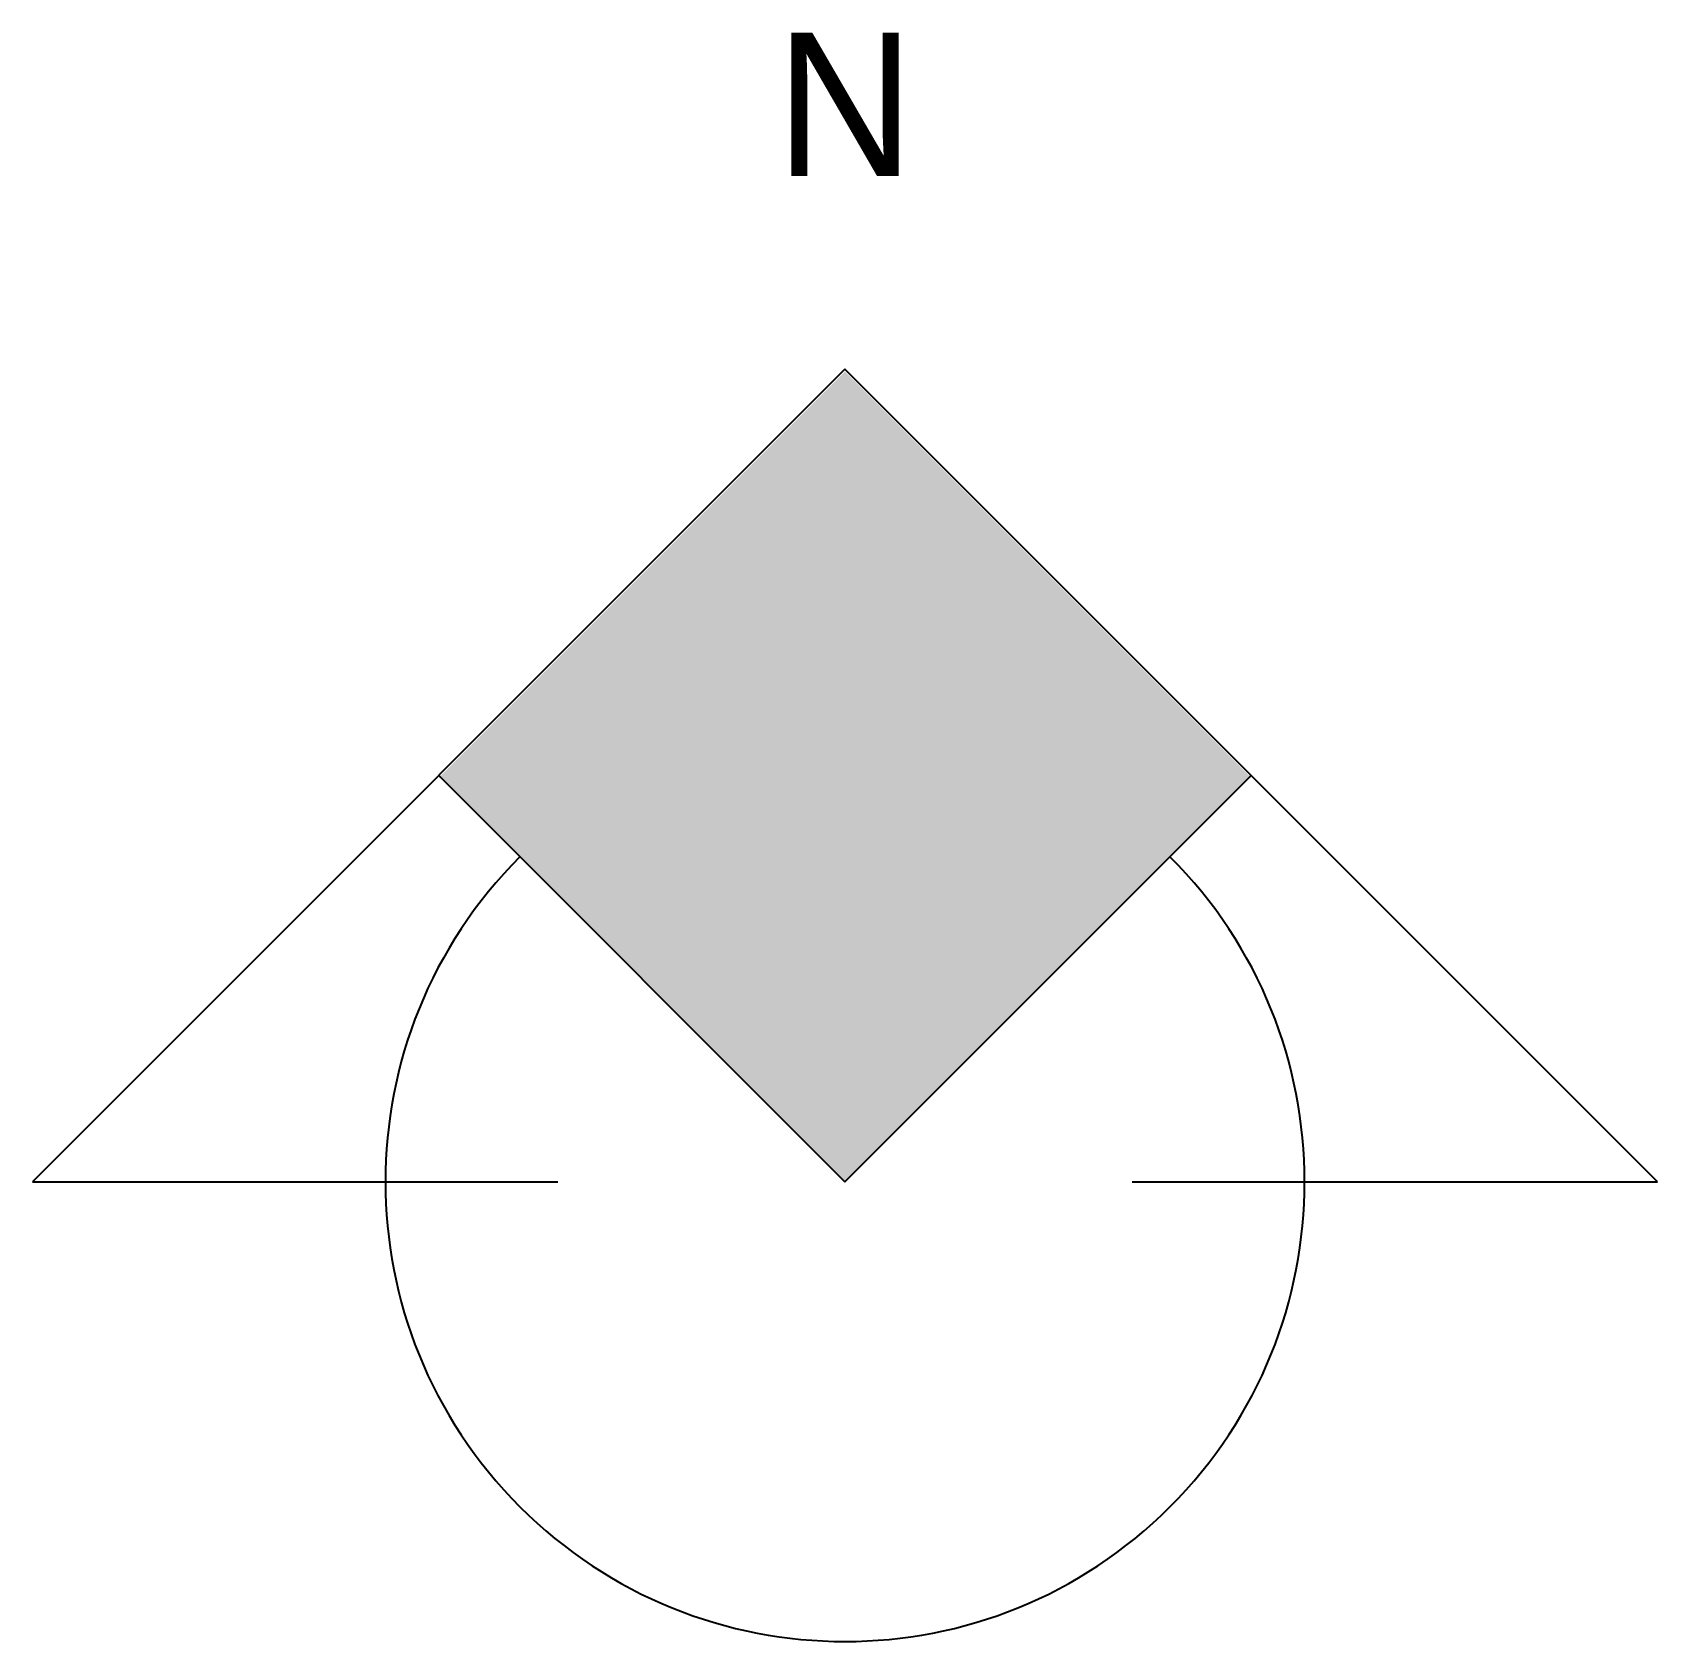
# Model space of a CAD drawing. Extents: x -141 to 141, y -80 to 200.
import ezdxf
from ezdxf.enums import TextEntityAlignment as Align

# ---------------------------------------------------------------- set-up
doc = ezdxf.new("R2010")
doc.units = 0
doc.header["$LTSCALE"] = 25
doc.header["$MEASUREMENT"] = 0
doc.layers.get('0').update_dxf_attribs({"linetype": 'CONTINUOUS'})

msp = doc.modelspace()

# ---------------------------------------------------------------- linework, layer by layer
at = {"color": 0, "linetype": 'ByBlock'}
for p, q in [((0, 141.42), (-141.42, 0)), ((141.42, 0), (0, 141.42)), ((-70.71, 70.71), (0, 0)), ((0, 0), (70.71, 70.71)), ((-141.42, 0), (-50, 0)), ((50, 0), (141.42, 0))]:
    msp.add_line(p, q, dxfattribs=at)
msp.add_arc((0, 0), 80, 135, 45, dxfattribs=at)
for points in [[(-70.71, 70.29), (0, 141), (70.71, 70.29)], [(-70.71, 70.71), (0, 0), (70.71, 70.71)]]:
    msp.add_solid(points, dxfattribs=at)

# ---------------------------------------------------------------- texts
msp.add_text('N', height=25, dxfattribs=at).set_placement((0, 175), align=Align.CENTER)

doc.saveas('drawing.dxf')
